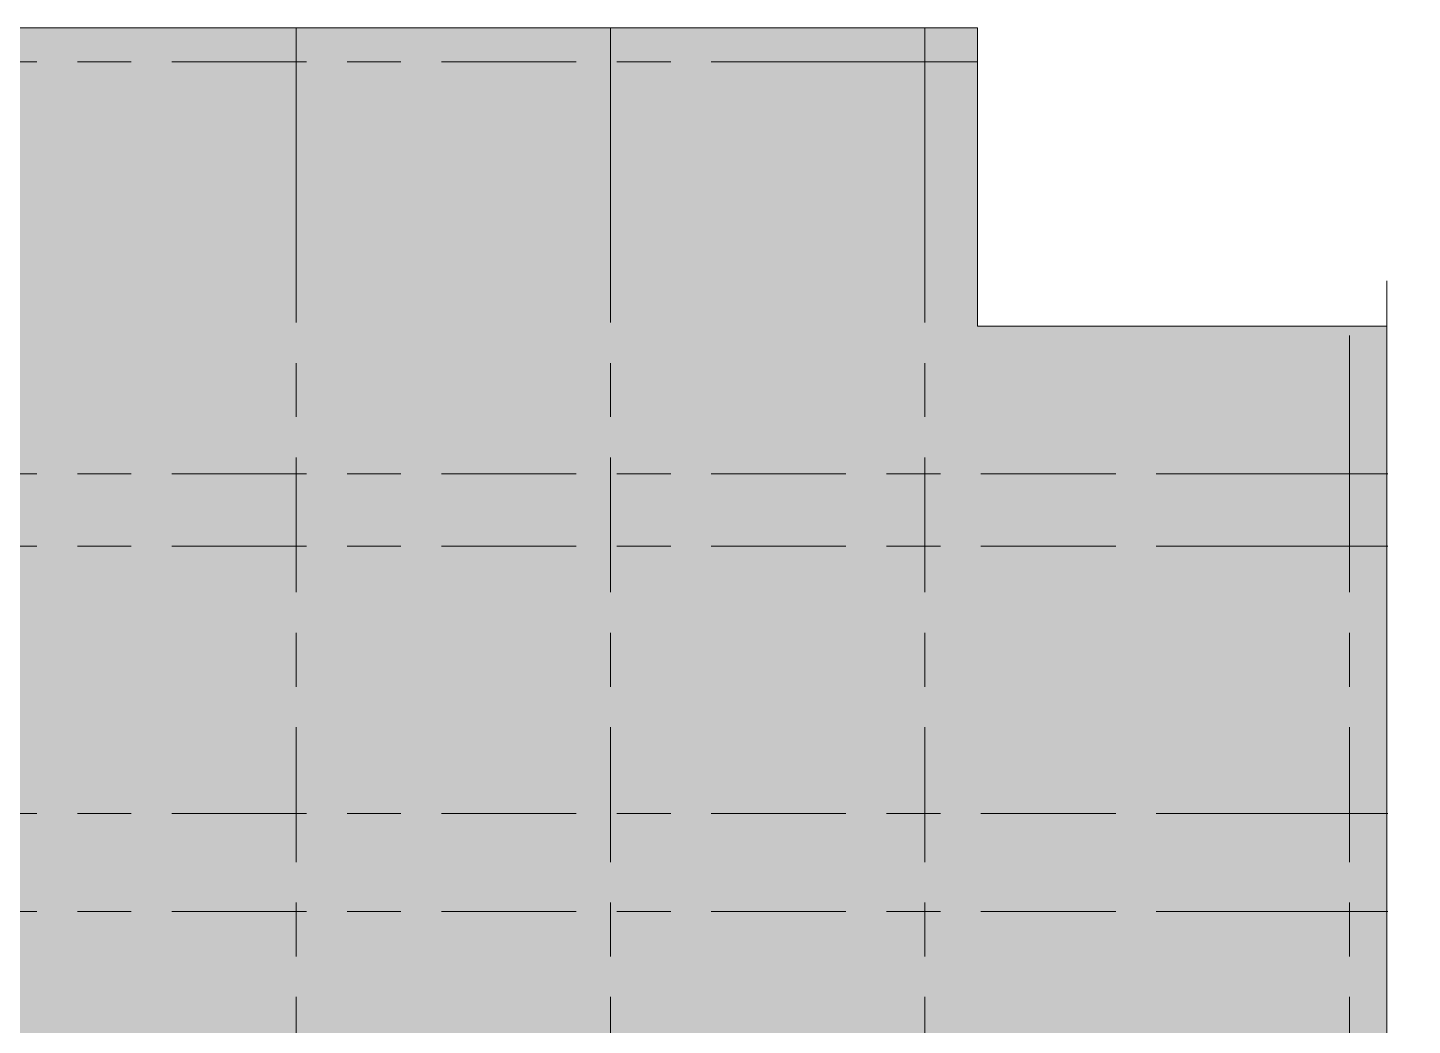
# Model space of a CAD drawing. Header units: millimetres. Extents: x -5368 to 196898, y -8553 to 29000.
# Drawn here: x 22747 to 39048, y 15659 to 27400 of the extents above; entities that cross this region are included whole.
import ezdxf

# ---------------------------------------------------------------- set-up
doc = ezdxf.new("R2010")
doc.units = ezdxf.units.MM
doc.linetypes.add('Осевая', pattern=[3175, 635, -476.25, 1587.5, -476.25])
for name, color, linetype, lineweight in [('A-DETL', 7, 'Continuous', 9), ('A-DETL-GENF', 7, 'Continuous', 9), ('A-GENM', 7, 'Continuous', 9), ('Оси', 7, 'Continuous', 9), ('Оси-2', 7, 'Осевая', 9)]:
    doc.layers.add(name, color=color, linetype=linetype, lineweight=lineweight)
doc.layers.add('A-DETL-GENF-1', color=7, linetype='Continuous', lineweight=9, true_color=0xd4d4d4)

# ---------------------------------------------------------------- blocks, each defined once
blk = doc.blocks.new('парапет1 - парапет-18629556-План раскладки напольных покрытий 3 этажа в осях 1-12')
at = {"layer": 'A-GENM'}
for p, q in [((-2411, 27400), (33928, 27400)), ((33928, 27400), (33926, 27398)), ((33928, 27400), (33928, 27398))]:
    blk.add_line(p, q, dxfattribs=at)
blk = doc.blocks.new('парапет10 - парапет-22960140-План раскладки напольных покрытий 3 этажа в осях 1-12')
at = {"layer": 'A-GENM'}
blk.add_line((38748, 23888), (33928, 23888), dxfattribs=at)
blk = doc.blocks.new('DET_L_Линия разрыва - М100-32974206-План раскладки напольных покрытий 3 этажа в осях 1-12')
at = {"layer": 'A-DETL-GENF'}
for p, q in [((12200, 300), (12050, 0)), ((12500, -300), (12200, 300)), ((12050, 0), (0, 0)), ((12650, 0), (12500, -300)), ((24700, 0), (12650, 0))]:
    blk.add_line(p, q, dxfattribs=at)

msp = doc.modelspace()

# ---------------------------------------------------------------- hatches: boundary and pattern name
at = {"layer": 'A-DETL-GENF-1'}
msp.add_hatch(color=256, dxfattribs=at).paths.add_polyline_path([(-268, 14774.9), (-268, 15358), (38747.7, 15358), (38747.7, 23888.3), (33928.1, 23888.3), (33928.1, 27398.1), (-2409.1, 27398.1), (-2409.1, 14774.9), (-1571, 14774.9)])

# ---------------------------------------------------------------- linework, layer by layer
at = {"layer": 'A-DETL'}
for p, q in [((33928.1, 27398.1), (-2409.1, 27398.1)), ((33928.1, 23888.3), (33928.1, 27398.1)), ((38747.7, 23888.3), (33928.1, 23888.3))]:
    msp.add_line(p, q, dxfattribs=at)
at = {"layer": 'Оси'}
for p, q in [((25910, 24898.1), (25910, 27398.1)), ((29610, 24898.1), (29610, 27398.1)), ((33310, 24898.1), (33310, 27398.1)), ((31428.1, 27000), (33928.1, 27000)), ((38310, 21277.7), (38310, 23777.7)), ((36260, 22150), (38760, 22150)), ((36260, 21300), (38760, 21300)), ((36260, 18150), (38760, 18150)), ((36260, 17000), (38760, 17000))]:
    msp.add_line(p, q, dxfattribs=at)
at = {"layer": 'Оси-2'}
for p, q in [((-2068.1, 27000), (31428.1, 27000)), ((25910, 593.7), (25910, 24898.1)), ((29610, 593.7), (29610, 24898.1)), ((33310, 593.7), (33310, 24898.1)), ((-2068.1, 22150), (36260, 22150)), ((-2068.1, 21300), (36260, 21300)), ((38310, 593.7), (38310, 21277.7)), ((-2068.1, 18150), (36260, 18150)), ((-2068.1, 17000), (36260, 17000))]:
    msp.add_line(p, q, dxfattribs=at)

# ---------------------------------------------------------------- block references
at = {"layer": 'A-DETL-GENF', "rotation": 90.00000000000031}
msp.add_blockref('DET_L_Линия разрыва - М100-32974206-План раскладки напольных покрытий 3 этажа в осях 1-12', (38747.7, -280), dxfattribs=at)
at = {"layer": 'A-GENM'}
for name in ['парапет1 - парапет-18629556-План раскладки напольных покрытий 3 этажа в осях 1-12', 'парапет10 - парапет-22960140-План раскладки напольных покрытий 3 этажа в осях 1-12']:
    msp.add_blockref(name, (0, 0), dxfattribs=at)

doc.saveas('drawing.dxf')
